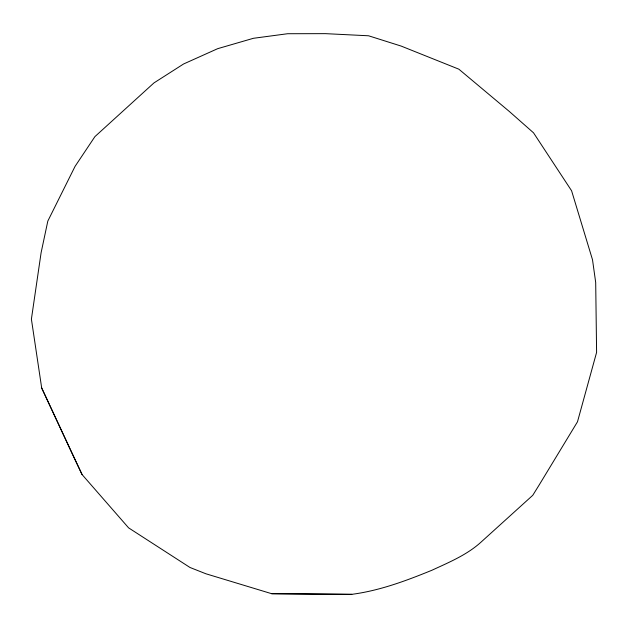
<?xml version="1.0" encoding="UTF-8"?>
<svg xmlns="http://www.w3.org/2000/svg" width="628" height="628" viewBox="0 0 628 628"><rect width="100%" height="100%" fill="white"/><g stroke="black" fill="none" stroke-linecap="round" stroke-linejoin="round"><path stroke-width="0.94" d="M351.711 594.347C379.54 590.72 406.08 580.798 431.923 570.248C448.918 562.382 466.745 555.011 480.82 542.317L532.764 495.304L538.957 485.326L577.493 421.78L596.6 352.371L595.697 282.498L592.51 259.757L571.59 190.763L533.525 132.822L509.332 111.47L458.856 69.182L401.143 46.072L368.558 35.78L325.508 33.653L287.632 33.724L253.422 38.292L217.704 48.662L183.58 63.985L153.954 82.92L94.914 136.621L75.07 166.349L47.814 221.095L41.103 252.715L31.4 319.134L41.691 388.002L72.346 454.013L82.048 474.525L128.599 527.858L189.978 567.476L205.929 573.788L271.689 593.703L351.711 594.347L271.689 593.703M41.691 388.002L82.048 474.525"/></g></svg>
